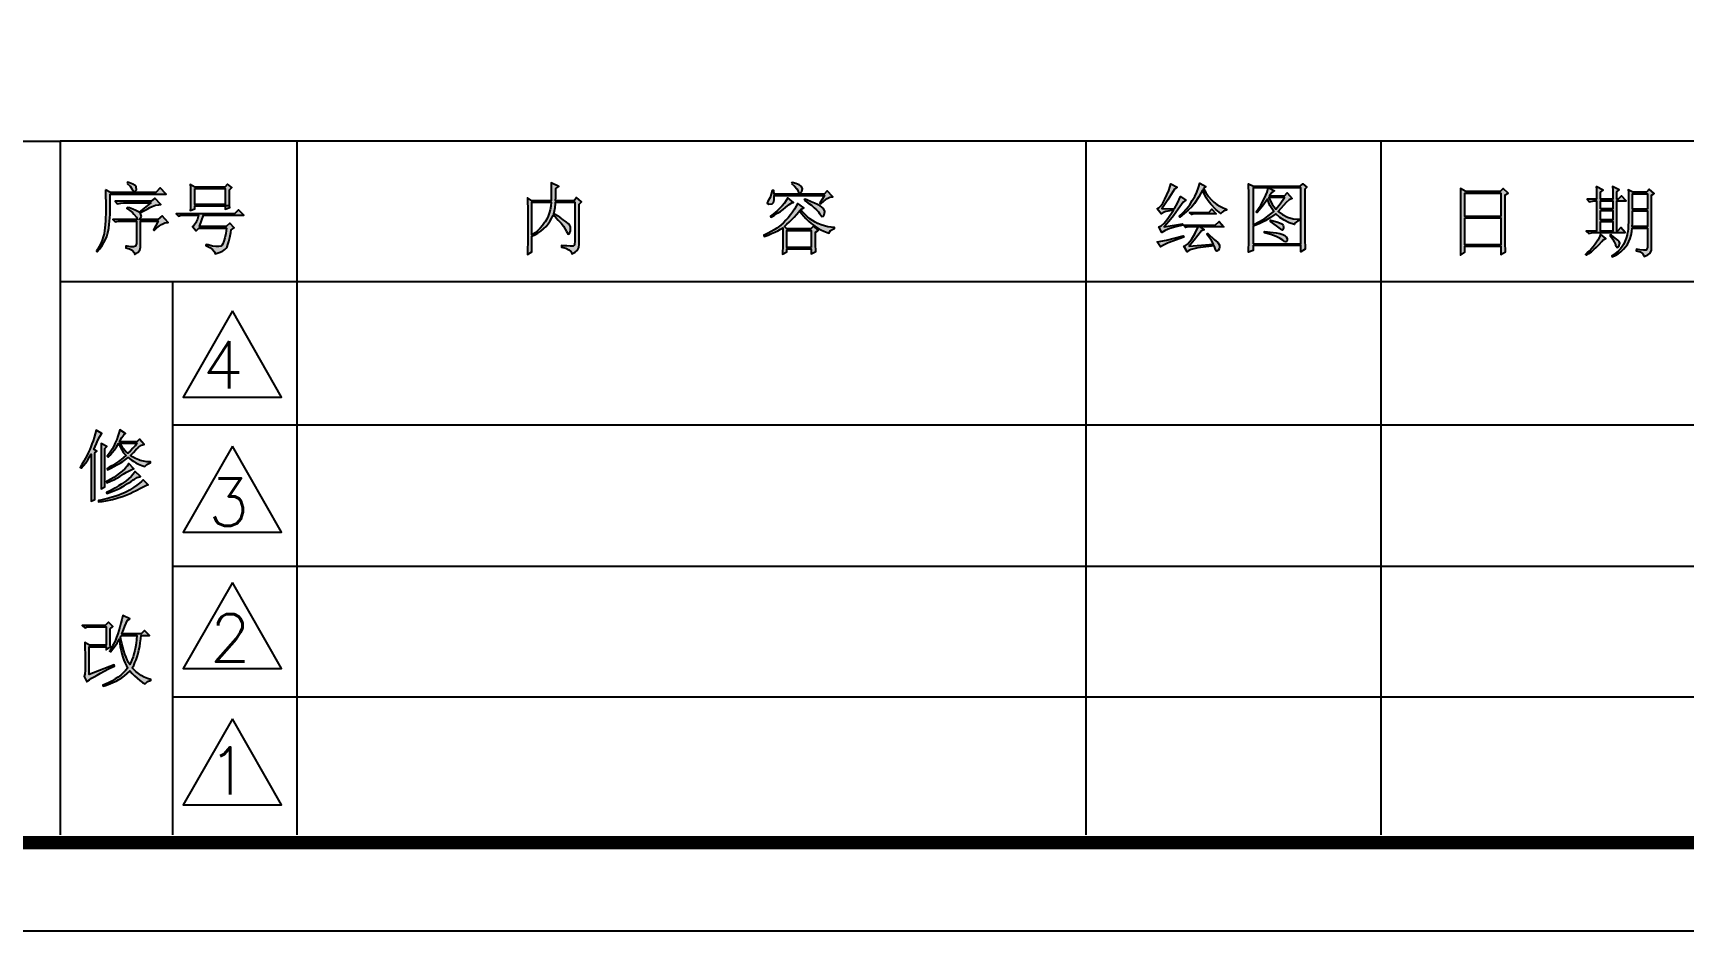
# Model space of a CAD drawing. Header units: inches. Extents: x 782 to 1065, y -130 to 27.
# Drawn here: x 845.77 to 877.93, y -129.82 to -112.33 of the extents above; entities that cross this region are included whole.
import ezdxf

# ---------------------------------------------------------------- set-up
doc = ezdxf.new("R2010")
doc.units = ezdxf.units.IN
doc.header["$LTSCALE"] = 3
doc.header["$MEASUREMENT"] = 0
doc.layers.add('K', color=92, linetype='Continuous')
doc.styles.add('ROMANS', font='romans')

msp = doc.modelspace()

# ---------------------------------------------------------------- hatches: boundary and pattern name
at = {"layer": 'K'}
h = msp.add_hatch(color=256, dxfattribs=at)
h.paths.add_polyline_path([(847.61, -115.261), (847.663, -115.316), (847.698, -115.366), (847.703, -115.379), (847.743, -115.426), (847.751, -115.426), (847.792, -115.385), (847.783, -115.327), (847.763, -115.302), (847.718, -115.274), (847.65, -115.248), (847.615, -115.237)])
h.paths.add_polyline_path([(847.185, -115.385), (847.186, -115.462), (847.188, -115.535), (847.189, -115.605), (847.19, -115.671), (847.19, -115.733), (847.19, -115.791), (847.19, -115.798), (847.19, -115.86), (847.188, -115.925), (847.183, -115.991), (847.178, -116.06), (847.171, -116.131), (847.167, -116.176), (847.156, -116.241), (847.139, -116.304), (847.119, -116.367), (847.092, -116.429), (847.062, -116.489), (847.027, -116.548), (847.008, -116.578), (847.025, -116.595), (847.074, -116.532), (847.117, -116.47), (847.154, -116.41), (847.185, -116.352), (847.21, -116.295), (847.227, -116.241), (847.237, -116.2), (847.248, -116.13), (847.257, -116.061), (847.264, -115.994), (847.269, -115.929), (847.273, -115.864), (847.273, -115.863), (847.275, -115.806), (847.277, -115.745), (847.277, -115.68), (847.278, -115.609), (847.279, -115.535), (847.279, -115.468), (848.364, -115.468), (848.247, -115.349), (848.164, -115.438), (847.285, -115.438)])
h.paths.add_polyline_path([(847.61, -115.727), (847.603, -115.751), (847.66, -115.786), (847.712, -115.829), (847.739, -115.858), (847.787, -115.919), (847.804, -115.964), (847.326, -115.964), (847.373, -116.01), (847.437, -115.996), (847.491, -115.993), (847.792, -115.993), (847.792, -116.43), (847.767, -116.486), (847.733, -116.495), (847.678, -116.493), (847.604, -116.486), (847.58, -116.484), (847.58, -116.513), (847.652, -116.532), (847.706, -116.563), (847.743, -116.607), (847.757, -116.643), (847.815, -116.607), (847.852, -116.559), (847.869, -116.501), (847.869, -116.472), (847.869, -115.993), (848.212, -115.993), (848.117, -116.164), (848.135, -116.176), (848.187, -116.128), (848.238, -116.085), (848.276, -116.058), (848.342, -116.029), (848.403, -116.023), (848.406, -116.023), (848.288, -115.892), (848.206, -115.964), (847.839, -115.964), (847.883, -115.914), (847.887, -115.904), (847.869, -115.848), (847.857, -115.833), (847.93, -115.794), (847.994, -115.761), (848.049, -115.732), (848.093, -115.71), (848.157, -115.687), (848.223, -115.676), (848.264, -115.674), (848.147, -115.55), (848.076, -115.609), (847.373, -115.609), (847.42, -115.656), (847.484, -115.642), (847.538, -115.639), (848.07, -115.639), (847.839, -115.822), (847.779, -115.787), (847.718, -115.759), (847.655, -115.738)])
h = msp.add_hatch(color=256, dxfattribs=at)
h.paths.add_polyline_path([(848.84, -115.349), (848.842, -115.416), (848.843, -115.485), (848.843, -115.532), (848.843, -115.604), (848.841, -115.672), (848.839, -115.738), (848.837, -115.786), (848.925, -115.757), (848.925, -115.698), (849.516, -115.698), (849.602, -115.69), (849.6, -115.638), (849.599, -115.57), (849.598, -115.488), (849.598, -115.392), (849.598, -115.385), (849.645, -115.343), (849.563, -115.273), (849.51, -115.332), (848.925, -115.332), (848.837, -115.284)])
h.paths.add_polyline_path([(848.925, -115.361), (849.516, -115.361), (849.516, -115.668), (848.925, -115.668)], flags=16)
h.paths.add_polyline_path([(849.516, -115.698), (849.516, -115.763), (849.604, -115.727), (849.602, -115.69)], flags=17)
h.paths.add_polyline_path([(848.975, -115.954), (848.954, -116.012), (848.949, -116.023), (848.907, -116.078), (848.878, -116.099), (848.949, -116.182), (849.002, -116.129), (849.545, -116.129), (849.529, -116.234), (849.511, -116.32), (849.492, -116.388), (849.472, -116.439), (849.451, -116.471), (849.433, -116.484), (849.393, -116.491), (849.339, -116.491), (849.27, -116.48), (849.186, -116.46), (849.144, -116.448), (849.138, -116.472), (849.215, -116.509), (849.272, -116.548), (849.307, -116.591), (849.321, -116.631), (849.398, -116.609), (849.451, -116.587), (849.457, -116.584), (849.509, -116.55), (849.539, -116.519), (849.555, -116.493), (849.571, -116.45), (849.588, -116.39), (849.605, -116.313), (849.624, -116.218), (849.634, -116.164), (849.693, -116.123), (849.604, -116.035), (849.539, -116.099), (849.014, -116.099), (849.097, -115.881), (849.881, -115.881), (849.775, -115.774), (849.699, -115.851), (848.559, -115.851), (848.607, -115.899), (848.66, -115.881), (848.996, -115.881)])
h = msp.add_hatch(color=256, dxfattribs=at)
h.paths.add_polyline_path([(855.409, -115.646), (855.41, -115.719), (855.41, -115.806), (855.41, -115.816), (855.41, -116.39), (855.41, -116.447), (855.409, -116.511), (855.407, -116.583), (855.405, -116.643), (855.493, -116.596), (855.493, -116.289), (855.55, -116.262), (855.607, -116.23), (855.663, -116.191), (855.718, -116.146), (855.723, -116.141), (855.768, -116.097), (855.809, -116.047), (855.848, -115.992), (855.882, -115.932), (855.906, -115.882), (855.956, -115.927), (856.004, -115.974), (856.05, -116.024), (856.059, -116.035), (856.104, -116.094), (856.14, -116.151), (856.166, -116.2), (856.199, -116.252), (856.225, -116.236), (856.243, -116.181), (856.243, -116.107), (856.243, -116.106), (856.229, -116.079), (856.202, -116.047), (856.16, -116.01), (856.103, -115.968), (856.033, -115.921), (855.947, -115.869), (855.918, -115.852), (855.931, -115.793), (855.942, -115.727), (855.95, -115.655), (855.953, -115.628), (856.331, -115.628), (856.331, -116.378), (856.324, -116.454), (856.29, -116.484), (856.284, -116.484), (856.238, -116.483), (856.172, -116.479), (856.088, -116.474), (856.066, -116.472), (856.066, -116.501), (856.15, -116.522), (856.212, -116.551), (856.253, -116.585), (856.271, -116.627), (856.272, -116.632), (856.335, -116.6), (856.38, -116.559), (856.406, -116.508), (856.414, -116.446), (856.414, -116.442), (856.414, -115.663), (856.46, -115.616), (856.36, -115.533), (856.313, -115.598), (855.953, -115.598), (855.956, -115.53), (855.958, -115.463), (855.959, -115.395), (855.959, -115.362), (856.018, -115.32), (855.865, -115.249), (855.866, -115.32), (855.868, -115.389), (855.868, -115.456), (855.867, -115.523), (855.865, -115.588), (855.865, -115.598), (855.493, -115.598), (855.405, -115.539), (855.407, -115.586)])
h.paths.add_polyline_path([(855.859, -115.702), (855.847, -115.772), (855.831, -115.838), (855.809, -115.899), (855.783, -115.956), (855.752, -116.008), (855.74, -116.023), (855.696, -116.082), (855.65, -116.134), (855.602, -116.181), (855.553, -116.221), (855.501, -116.255), (855.493, -116.26), (855.493, -115.628), (855.865, -115.628)], flags=16)
h = msp.add_hatch(color=256, dxfattribs=at)
h.paths.add_polyline_path([(860.551, -115.261), (860.607, -115.315), (860.65, -115.366), (860.68, -115.414), (860.68, -115.415), (860.713, -115.455), (860.752, -115.421), (860.766, -115.358), (860.74, -115.315), (860.696, -115.29), (860.633, -115.265), (860.562, -115.243)])
h.paths.add_polyline_path([(860.102, -115.585), (860.096, -115.592), (860.074, -115.645), (860.108, -115.663), (860.172, -115.656), (860.197, -115.633), (860.211, -115.581), (860.209, -115.505), (860.209, -115.497), (861.194, -115.497), (861.1, -115.645), (861.117, -115.657), (861.183, -115.597), (861.242, -115.554), (861.295, -115.529), (861.341, -115.52), (861.354, -115.521), (861.241, -115.403), (861.182, -115.468), (860.209, -115.468), (860.202, -115.397), (860.173, -115.397), (860.155, -115.473), (860.131, -115.535)])
h.paths.add_polyline_path([(860.446, -115.592), (860.409, -115.643), (860.368, -115.694), (860.323, -115.742), (860.274, -115.789), (860.222, -115.835), (860.165, -115.879), (860.138, -115.9), (860.15, -115.917), (860.217, -115.88), (860.278, -115.843), (860.335, -115.805), (860.385, -115.768), (860.43, -115.73), (860.433, -115.728), (860.502, -115.672), (860.556, -115.641), (860.586, -115.633), (860.48, -115.539)])
h.paths.add_polyline_path([(860.793, -115.586), (860.869, -115.638), (860.935, -115.687), (860.991, -115.733), (861.037, -115.775), (861.073, -115.814), (861.097, -115.849), (861.1, -115.852), (861.139, -115.905), (861.172, -115.899), (861.188, -115.87), (861.195, -115.807), (861.172, -115.752), (861.141, -115.722), (861.105, -115.699), (861.058, -115.673), (860.999, -115.645), (860.929, -115.616), (860.848, -115.583), (860.811, -115.569)])
h.paths.add_polyline_path([(860.439, -115.979), (860.392, -116.027), (860.342, -116.072), (860.315, -116.094), (860.266, -116.129), (860.212, -116.164), (860.155, -116.198), (860.092, -116.231), (860.026, -116.263), (860.008, -116.271), (860.019, -116.295), (860.091, -116.267), (860.158, -116.238), (860.221, -116.21), (860.28, -116.181), (860.334, -116.151), (860.379, -116.124), (860.379, -116.222), (860.379, -116.31), (860.379, -116.39), (860.378, -116.46), (860.377, -116.521), (860.376, -116.573), (860.375, -116.616), (860.374, -116.637), (860.456, -116.59), (860.456, -116.537), (860.934, -116.537), (860.934, -116.632), (861.023, -116.584), (861.021, -116.544), (861.019, -116.491), (861.018, -116.427), (861.018, -116.351), (861.017, -116.262), (861.017, -116.212), (861.07, -116.177), (860.976, -116.094), (860.922, -116.147), (860.456, -116.147), (860.409, -116.1), (860.457, -116.057), (860.505, -116.013), (860.552, -115.966), (860.599, -115.917), (860.644, -115.865), (860.69, -115.811), (860.704, -115.793), (860.743, -115.847), (860.786, -115.898), (860.831, -115.947), (860.88, -115.993), (860.932, -116.038), (860.952, -116.052), (861.004, -116.094), (861.06, -116.13), (861.117, -116.163), (861.178, -116.193), (861.241, -116.218), (861.277, -116.23), (861.309, -116.179), (861.365, -116.148), (861.388, -116.141), (861.388, -116.118), (861.324, -116.113), (861.259, -116.103), (861.193, -116.088), (861.129, -116.068), (861.063, -116.043), (861.058, -116.041), (861.007, -116.016), (860.956, -115.985), (860.905, -115.948), (860.853, -115.904), (860.801, -115.855), (860.749, -115.8), (860.722, -115.769), (860.786, -115.734), (860.669, -115.651), (860.642, -115.704), (860.609, -115.759), (860.569, -115.818), (860.527, -115.875), (860.484, -115.929)])
h.paths.add_polyline_path([(860.934, -116.508), (860.456, -116.508), (860.456, -116.177), (860.934, -116.177)], flags=16)
h = msp.add_hatch(color=256, dxfattribs=at)
h.paths.add_polyline_path([(868.3, -115.824), (868.678, -115.824), (868.734, -115.762), (868.821, -115.855), (868.455, -115.855), (868.393, -115.855), (868.344, -115.867)], flags=17)
h.paths.add_polyline_path([(867.675, -116.4), (867.854, -116.363), (868.177, -116.282), (868.189, -116.307), (867.885, -116.419), (867.792, -116.462), (867.737, -116.499)])
h.paths.add_polyline_path([(867.762, -115.756), (868.009, -115.75), (868.065, -115.644), (868.127, -115.514), (868.232, -115.589), (868.177, -115.626), (868.084, -115.762), (867.991, -115.892), (867.898, -116.004), (867.805, -116.103), (868.164, -116.047), (868.17, -116.072), (868.034, -116.109), (867.916, -116.14), (867.83, -116.177), (867.762, -116.214), (867.706, -116.109), (867.749, -116.084), (867.805, -116.035), (867.879, -115.942), (867.991, -115.781), (867.842, -115.805), (867.786, -115.824), (867.749, -115.855), (867.675, -115.756), (867.706, -115.737), (867.743, -115.7), (867.78, -115.644), (867.823, -115.564), (867.898, -115.397), (867.941, -115.267), (868.059, -115.335), (868.009, -115.372), (867.879, -115.582)])
h.paths.add_polyline_path([(868.505, -115.254), (868.623, -115.322), (868.573, -115.359), (868.623, -115.44), (868.672, -115.514), (868.722, -115.576), (868.777, -115.626), (868.833, -115.669), (868.895, -115.706), (868.957, -115.737), (869.025, -115.762), (869.025, -115.781), (868.994, -115.787), (868.963, -115.799), (868.939, -115.818), (868.914, -115.849), (868.815, -115.768), (868.716, -115.663), (868.666, -115.601), (868.629, -115.539), (868.554, -115.39), (868.486, -115.521), (868.4, -115.651), (868.344, -115.719), (868.276, -115.781), (868.201, -115.849), (868.115, -115.917), (868.102, -115.898), (868.177, -115.83), (868.245, -115.756), (868.307, -115.675), (868.356, -115.595), (868.406, -115.514), (868.443, -115.428), (868.474, -115.341)])
h.paths.add_polyline_path([(868.189, -116.072), (868.802, -116.072), (868.877, -116.004), (868.97, -116.103), (868.505, -116.103), (868.585, -116.165), (868.536, -116.183), (868.393, -116.369), (868.294, -116.481), (868.771, -116.444), (868.728, -116.375), (868.641, -116.252), (868.66, -116.239), (868.784, -116.351), (868.852, -116.413), (868.883, -116.462), (868.889, -116.506), (868.877, -116.536), (868.858, -116.567), (868.833, -116.58), (868.821, -116.574), (868.815, -116.561), (868.784, -116.475), (868.462, -116.518), (868.331, -116.549), (868.288, -116.567), (868.257, -116.592), (868.189, -116.481), (868.226, -116.468), (868.263, -116.444), (868.3, -116.4), (868.338, -116.351), (868.412, -116.227), (868.468, -116.103), (868.331, -116.103), (868.282, -116.109), (868.226, -116.121)])
h = msp.add_hatch(color=256, dxfattribs=at)
h.paths.add_polyline_path([(869.764, -116.196), (869.987, -116.221), (870.061, -116.239), (870.117, -116.258), (870.16, -116.276), (870.185, -116.301), (870.204, -116.332), (870.204, -116.363), (870.198, -116.394), (870.179, -116.4), (870.154, -116.394), (870.117, -116.369), (870.067, -116.332), (869.993, -116.295), (869.888, -116.258), (869.764, -116.221)], flags=0)
h.paths.add_polyline_path([(869.882, -115.979), (870.005, -116.01), (870.086, -116.041), (870.111, -116.053), (870.129, -116.078), (870.136, -116.103), (870.136, -116.134), (870.123, -116.159), (870.111, -116.171), (870.098, -116.165), (870.074, -116.146), (869.999, -116.084), (869.882, -116.004)], flags=0)
h.paths.add_polyline_path([(869.844, -115.533), (869.913, -115.669), (869.95, -115.719), (869.981, -115.762), (870.067, -115.657), (870.154, -115.533)], flags=16)
h.paths.add_polyline_path([(869.541, -116.437), (870.47, -116.437), (870.47, -115.347), (869.844, -115.347), (869.956, -115.403), (869.931, -115.415), (869.906, -115.44), (869.863, -115.502), (870.154, -115.502), (870.204, -115.446), (870.303, -115.552), (870.241, -115.582), (870.185, -115.632), (870.03, -115.805), (870.111, -115.867), (870.21, -115.917), (870.321, -115.948), (870.445, -115.96), (870.445, -115.985), (870.408, -115.998), (870.377, -116.016), (870.352, -116.035), (870.346, -116.059), (870.241, -116.029), (870.148, -115.979), (870.061, -115.923), (869.981, -115.855), (869.882, -115.923), (869.776, -115.991), (869.659, -116.047), (869.541, -116.09)], flags=16)
h.paths.add_polyline_path([(869.541, -115.347), (869.541, -116.066), (869.665, -116.004), (869.77, -115.942), (869.863, -115.874), (869.944, -115.805), (869.869, -115.688), (869.82, -115.57), (869.727, -115.706), (869.621, -115.824), (869.603, -115.812), (869.69, -115.682), (869.764, -115.545), (869.813, -115.428), (869.832, -115.347)], flags=16)
h.paths.add_polyline_path([(870.551, -115.372), (870.551, -116.332), (870.557, -116.543), (870.47, -116.592), (870.47, -116.468), (869.541, -116.468), (869.541, -116.567), (869.454, -116.598), (869.46, -116.363), (869.46, -115.483), (869.454, -115.267), (869.547, -115.316), (870.458, -115.316), (870.507, -115.267), (870.588, -115.335)])
h = msp.add_hatch(color=256, dxfattribs=at)
h.paths.add_polyline_path([(873.583, -115.717), (873.584, -115.784), (873.584, -115.849), (873.584, -115.912), (873.584, -115.974), (873.584, -116.011), (873.584, -116.074), (873.584, -116.137), (873.584, -116.201), (873.584, -116.267), (873.583, -116.335), (873.582, -116.403), (873.582, -116.473), (873.581, -116.544), (873.579, -116.616), (873.579, -116.661), (873.667, -116.602), (873.667, -116.484), (874.369, -116.484), (874.369, -116.643), (874.458, -116.596), (874.456, -116.533), (874.454, -116.468), (874.453, -116.4), (874.452, -116.329), (874.452, -116.283), (874.452, -115.486), (874.512, -115.451), (874.411, -115.362), (874.352, -115.421), (873.685, -115.421), (873.579, -115.362), (873.58, -115.436), (873.581, -115.509), (873.582, -115.58), (873.582, -115.649)])
h.paths.add_polyline_path([(874.369, -115.905), (873.667, -115.905), (873.667, -115.451), (874.369, -115.451)], flags=16)
h.paths.add_polyline_path([(873.667, -115.934), (874.369, -115.934), (874.369, -116.454), (873.667, -116.454)], flags=16)
h = msp.add_hatch(color=256, dxfattribs=at)
h.paths.add_polyline_path([(876.225, -115.32), (876.228, -115.379), (876.229, -115.444), (876.231, -115.516), (876.231, -115.569), (876.048, -115.569), (876.095, -115.616), (876.178, -115.598), (876.231, -115.598), (876.231, -116.188), (876.03, -116.188), (876.078, -116.236), (876.16, -116.218), (876.791, -116.218), (876.703, -116.118), (876.638, -116.188), (876.626, -116.188), (876.626, -115.598), (876.809, -115.598), (876.715, -115.503), (876.65, -115.569), (876.626, -115.569), (876.626, -115.427), (876.673, -115.385), (876.544, -115.32), (876.547, -115.395), (876.548, -115.464), (876.549, -115.528), (876.549, -115.569), (876.308, -115.569), (876.308, -115.433), (876.361, -115.391)])
h.paths.add_polyline_path([(876.855, -115.55), (876.855, -115.619), (876.856, -115.695), (876.856, -115.777), (876.856, -115.834), (876.855, -115.925), (876.853, -116.007), (876.85, -116.08), (876.845, -116.144), (876.838, -116.2), (876.83, -116.246), (876.827, -116.26), (876.808, -116.327), (876.785, -116.39), (876.757, -116.45), (876.732, -116.49), (876.695, -116.537), (876.649, -116.583), (876.596, -116.626), (876.535, -116.667), (876.526, -116.673), (876.538, -116.691), (876.596, -116.664), (876.652, -116.63), (876.705, -116.59), (876.754, -116.543), (876.797, -116.496), (876.831, -116.449), (876.86, -116.395), (876.884, -116.336), (876.903, -116.271), (876.918, -116.2), (876.927, -116.129), (877.223, -116.129), (877.223, -116.508), (877.197, -116.559), (877.187, -116.561), (877.145, -116.561), (877.073, -116.553), (877.01, -116.543), (877.004, -116.573), (877.079, -116.593), (877.129, -116.627), (877.155, -116.672), (877.157, -116.685), (877.23, -116.654), (877.275, -116.621), (877.275, -116.62), (877.299, -116.558), (877.299, -116.555), (877.299, -115.492), (877.352, -115.456), (877.257, -115.374), (877.205, -115.433), (876.939, -115.433), (876.85, -115.385), (876.852, -115.433), (876.853, -115.488)])
h.paths.add_polyline_path([(877.223, -115.764), (876.933, -115.764), (876.933, -115.462), (877.223, -115.462)], flags=16)
h.paths.add_polyline_path([(876.929, -116.038), (876.932, -115.973), (876.932, -115.905), (876.933, -115.833), (876.933, -115.793), (877.223, -115.793), (877.223, -116.1), (876.927, -116.1)], flags=16)
h.paths.add_polyline_path([(876.308, -115.757), (876.308, -115.598), (876.549, -115.598), (876.549, -115.757)], flags=16)
h.paths.add_polyline_path([(876.308, -116), (876.549, -116), (876.549, -116.188), (876.308, -116.188)], flags=16)
h.paths.add_polyline_path([(876.308, -115.787), (876.549, -115.787), (876.549, -115.97), (876.308, -115.97)], flags=16)
h.paths.add_polyline_path([(876.286, -116.305), (876.255, -116.363), (876.216, -116.423), (876.202, -116.442), (876.162, -116.494), (876.118, -116.545), (876.071, -116.594), (876.02, -116.642), (876.019, -116.643), (876.036, -116.655), (876.083, -116.625), (876.131, -116.59), (876.18, -116.549), (876.23, -116.503), (876.281, -116.452), (876.332, -116.394), (876.361, -116.36), (876.414, -116.336), (876.308, -116.247)])
h.paths.add_polyline_path([(876.49, -116.271), (876.54, -116.34), (876.576, -116.4), (876.598, -116.45), (876.603, -116.466), (876.631, -116.511), (876.662, -116.49), (876.683, -116.427), (876.673, -116.395), (876.647, -116.367), (876.597, -116.325), (876.525, -116.271), (876.508, -116.26)])
h = msp.add_hatch(color=256, dxfattribs=at)
h.paths.add_polyline_path([(847.345, -120.379), (847.312, -120.438), (847.276, -120.494), (847.238, -120.549), (847.216, -120.577), (847.234, -120.595), (847.276, -120.552), (847.318, -120.504), (847.359, -120.452), (847.399, -120.393), (847.44, -120.33), (847.44, -120.329), (847.468, -120.394), (847.501, -120.453), (847.538, -120.508), (847.579, -120.557), (847.582, -120.56), (847.538, -120.599), (847.489, -120.637), (847.436, -120.676), (847.381, -120.714), (847.321, -120.753), (847.257, -120.79), (847.216, -120.814), (847.222, -120.837), (847.286, -120.807), (847.349, -120.777), (847.409, -120.745), (847.468, -120.711), (847.523, -120.676), (847.577, -120.639), (847.629, -120.601), (847.629, -120.601), (847.683, -120.643), (847.74, -120.68), (847.777, -120.701), (847.831, -120.729), (847.893, -120.756), (847.954, -120.778), (847.991, -120.737), (848.056, -120.704), (848.065, -120.701), (848.065, -120.683), (847.991, -120.681), (847.924, -120.672), (847.863, -120.657), (847.836, -120.648), (847.771, -120.62), (847.713, -120.588), (847.671, -120.56), (847.73, -120.501), (847.779, -120.451), (847.819, -120.411), (847.83, -120.4), (847.888, -120.36), (847.936, -120.347), (847.848, -120.24), (847.794, -120.294), (847.458, -120.294), (847.505, -120.213), (847.544, -120.16), (847.576, -120.134), (847.464, -120.063), (847.447, -120.124), (847.427, -120.186), (847.403, -120.251), (847.375, -120.317)])
h.paths.add_polyline_path([(846.965, -120.209), (846.944, -120.274), (846.922, -120.336), (846.899, -120.395), (846.879, -120.442), (846.854, -120.498), (846.827, -120.555), (846.796, -120.614), (846.763, -120.674), (846.727, -120.735), (846.691, -120.796), (846.714, -120.807), (846.758, -120.755), (846.8, -120.701), (846.839, -120.646), (846.876, -120.59), (846.909, -120.535), (846.909, -121.28), (846.908, -121.326), (846.906, -121.4), (846.903, -121.451), (846.98, -121.416), (846.98, -120.512), (847.015, -120.476), (846.956, -120.442), (846.982, -120.385), (847.011, -120.324), (847.039, -120.264), (847.074, -120.19), (847.107, -120.142), (847.116, -120.134), (847.003, -120.069), (846.985, -120.141)])
h.paths.add_polyline_path([(847.575, -120.474), (847.532, -120.424), (847.494, -120.368), (847.47, -120.323), (847.794, -120.323), (847.76, -120.37), (847.719, -120.42), (847.671, -120.472), (847.623, -120.518)], flags=16)
h.paths.add_polyline_path([(847.101, -120.418), (847.103, -120.484), (847.103, -120.518), (847.103, -121.032), (847.103, -121.088), (847.101, -121.159), (847.098, -121.209), (847.175, -121.174), (847.175, -120.424), (847.21, -120.388), (847.098, -120.329)])
h.paths.add_polyline_path([(847.604, -120.769), (847.561, -120.818), (847.511, -120.865), (847.458, -120.908), (847.402, -120.949), (847.345, -120.987), (847.288, -121.022), (847.23, -121.054), (847.204, -121.067), (847.21, -121.091), (847.281, -121.062), (847.346, -121.032), (847.407, -121.001), (847.462, -120.97), (847.513, -120.937), (847.529, -120.925), (847.597, -120.883), (847.658, -120.85), (847.713, -120.827), (847.735, -120.819), (847.641, -120.719)])
h.paths.add_polyline_path([(847.727, -120.923), (847.684, -120.97), (847.636, -121.016), (847.583, -121.06), (847.525, -121.102), (847.505, -121.115), (847.441, -121.155), (847.38, -121.191), (847.32, -121.224), (847.264, -121.253), (847.21, -121.278), (847.204, -121.28), (847.21, -121.304), (847.283, -121.278), (847.35, -121.251), (847.412, -121.223), (847.47, -121.194), (847.523, -121.165), (847.547, -121.15), (847.616, -121.108), (847.676, -121.071), (847.724, -121.038), (847.741, -121.026), (847.804, -120.992), (847.864, -120.973), (847.865, -120.973), (847.764, -120.873)])
h.paths.add_polyline_path([(847.888, -121.065), (847.847, -121.101), (847.794, -121.142), (847.728, -121.186), (847.653, -121.233), (847.607, -121.259), (847.557, -121.285), (847.504, -121.31), (847.446, -121.332), (847.384, -121.354), (847.318, -121.375), (847.247, -121.395), (847.173, -121.414), (847.094, -121.431), (847.051, -121.439), (847.051, -121.463), (847.122, -121.455), (847.191, -121.444), (847.259, -121.431), (847.323, -121.417), (847.387, -121.401), (847.448, -121.382), (847.47, -121.374), (847.538, -121.351), (847.603, -121.326), (847.665, -121.3), (847.724, -121.271), (847.78, -121.241), (847.794, -121.233), (847.865, -121.194), (847.929, -121.164), (847.985, -121.142), (848.019, -121.132), (847.918, -121.032)])
h = msp.add_hatch(color=256, dxfattribs=at)
h.paths.add_polyline_path([(847.377, -124.159), (847.351, -124.216), (847.324, -124.27), (847.296, -124.32), (847.267, -124.368), (847.264, -124.374), (847.281, -124.386), (847.331, -124.326), (847.374, -124.269), (847.41, -124.214), (847.44, -124.162), (847.453, -124.137), (847.462, -124.215), (847.474, -124.289), (847.488, -124.359), (847.504, -124.426), (847.523, -124.489), (847.545, -124.549), (847.569, -124.606), (847.595, -124.659), (847.618, -124.699), (847.575, -124.747), (847.53, -124.793), (847.481, -124.837), (847.43, -124.877), (847.376, -124.914), (847.319, -124.949), (847.259, -124.981), (847.195, -125.01), (847.134, -125.035), (847.14, -125.053), (847.205, -125.034), (847.269, -125.012), (847.33, -124.986), (847.39, -124.958), (847.447, -124.925), (847.502, -124.889), (847.555, -124.85), (847.607, -124.807), (847.656, -124.761), (847.659, -124.758), (847.703, -124.807), (847.75, -124.855), (847.799, -124.899), (847.852, -124.941), (847.908, -124.981), (847.955, -125.012), (848.003, -124.962), (848.059, -124.946), (848.066, -124.946), (848.066, -124.923), (848.002, -124.902), (847.941, -124.876), (847.883, -124.845), (847.828, -124.809), (847.776, -124.768), (847.728, -124.721), (847.706, -124.699), (847.734, -124.649), (847.759, -124.596), (847.782, -124.54), (847.803, -124.48), (847.821, -124.418), (847.837, -124.351), (847.851, -124.282), (847.862, -124.21), (847.871, -124.134), (847.878, -124.066), (848.043, -124.066), (847.948, -123.972), (847.883, -124.037), (847.506, -124.037), (847.538, -123.954), (847.565, -123.884), (847.587, -123.826), (847.604, -123.782), (847.606, -123.777), (847.659, -123.742), (847.523, -123.677), (847.506, -123.754), (847.487, -123.83), (847.467, -123.902), (847.447, -123.971), (847.424, -124.037), (847.401, -124.1)])
h.paths.add_polyline_path([(847.788, -124.146), (847.78, -124.221), (847.768, -124.293), (847.755, -124.361), (847.739, -124.425), (847.721, -124.486), (847.701, -124.543), (847.678, -124.596), (847.659, -124.633), (847.634, -124.592), (847.609, -124.544), (847.585, -124.491), (847.563, -124.432), (847.542, -124.368), (847.521, -124.297), (847.503, -124.221), (847.485, -124.139), (847.476, -124.096), (847.494, -124.066), (847.795, -124.066)], flags=16)
h.paths.add_polyline_path([(846.874, -124.255), (846.78, -124.202), (846.783, -124.271), (846.784, -124.339), (846.786, -124.406), (846.786, -124.468), (846.786, -124.746), (846.781, -124.819), (846.768, -124.869), (846.821, -124.97), (846.843, -124.951), (846.874, -124.928), (846.914, -124.901), (846.963, -124.872), (847.02, -124.838), (847.086, -124.802), (847.162, -124.763), (847.245, -124.719), (847.338, -124.673), (847.358, -124.663), (847.353, -124.64), (846.868, -124.828), (846.868, -124.285), (847.199, -124.285), (847.199, -124.344), (847.281, -124.291), (847.279, -124.247), (847.278, -124.192), (847.276, -124.126), (847.276, -124.048), (847.276, -123.96), (847.276, -123.937), (847.328, -123.889), (847.246, -123.806), (847.181, -123.872), (846.733, -123.872), (846.78, -123.919), (846.833, -123.901), (847.199, -123.901), (847.199, -124.255)])

# ---------------------------------------------------------------- linework, layer by layer
msp.add_lwpolyline([(782.256, -129.824), (920.257, -129.824), (920.257, -32.181), (782.256, -32.181)], close=True, dxfattribs=at)
msp.add_lwpolyline([(782.256, -129.824), (920.257, -129.824), (920.257, -32.181), (782.256, -32.181)], close=True, dxfattribs=at)
at = {"layer": 'K', "const_width": 0.258}
msp.add_lwpolyline([(918.537, -128.104), (918.537, -33.901), (783.975, -33.901), (783.975, -128.104)], close=True, dxfattribs=at)
at = {"layer": 'K', "linetype": 'ByBlock'}
for points in [[(831.9, -127.953), (831.9, -114.438), (846.3, -114.438)], [(878.591, -114.438), (846.3, -114.438), (846.3, -127.953)], [(850.918, -127.953), (850.918, -114.438)], [(866.289, -127.953), (866.289, -114.438)], [(872.033, -127.953), (872.033, -114.438)], [(878.591, -117.178), (846.3, -117.178)], [(848.496, -127.953), (848.496, -117.178)], [(849.656, -117.744), (848.698, -119.424), (850.614, -119.424), (849.656, -117.744)], [(878.545, -119.972), (848.496, -119.972)], [(849.656, -120.376), (848.698, -122.056), (850.614, -122.056), (849.656, -120.376)], [(878.545, -122.722), (848.496, -122.722)], [(849.656, -123.032), (848.698, -124.712), (850.614, -124.712), (849.656, -123.032)], [(878.591, -125.268), (848.496, -125.268)], [(849.656, -125.688), (848.698, -127.368), (850.614, -127.368), (849.656, -125.688)]]:
    msp.add_lwpolyline(points, dxfattribs=at)
for points in [[(847.185, -115.385), (847.186, -115.462), (847.188, -115.535), (847.189, -115.605), (847.19, -115.671), (847.19, -115.733), (847.19, -115.791), (847.19, -115.798), (847.19, -115.86), (847.188, -115.925), (847.183, -115.991), (847.178, -116.06), (847.171, -116.131), (847.167, -116.176), (847.156, -116.241), (847.139, -116.304), (847.119, -116.367), (847.092, -116.429), (847.062, -116.489), (847.027, -116.548), (847.008, -116.578), (847.025, -116.595), (847.074, -116.532), (847.117, -116.47), (847.154, -116.41), (847.185, -116.352), (847.21, -116.295), (847.227, -116.241), (847.237, -116.2), (847.248, -116.13), (847.257, -116.061), (847.264, -115.994), (847.269, -115.929), (847.273, -115.864), (847.273, -115.863), (847.275, -115.806), (847.277, -115.745), (847.277, -115.68), (847.278, -115.609), (847.279, -115.535), (847.279, -115.468), (848.364, -115.468), (848.247, -115.349), (848.164, -115.438), (847.285, -115.438)], [(847.61, -115.261), (847.663, -115.316), (847.698, -115.366), (847.703, -115.379), (847.743, -115.426), (847.751, -115.426), (847.792, -115.385), (847.792, -115.385), (847.783, -115.327), (847.763, -115.302), (847.718, -115.274), (847.65, -115.248), (847.615, -115.237)], [(848.84, -115.349), (848.842, -115.416), (848.843, -115.485), (848.843, -115.532), (848.843, -115.604), (848.841, -115.672), (848.839, -115.738), (848.837, -115.786), (848.925, -115.757), (848.925, -115.698), (849.516, -115.698), (849.602, -115.69), (849.6, -115.638), (849.599, -115.57), (849.598, -115.488), (849.598, -115.392), (849.598, -115.385), (849.645, -115.343), (849.563, -115.273), (849.51, -115.332), (848.925, -115.332), (848.837, -115.284)], [(848.925, -115.361), (849.516, -115.361), (849.516, -115.668), (848.925, -115.668)], [(855.409, -115.646), (855.41, -115.719), (855.41, -115.806), (855.41, -115.816), (855.41, -116.39), (855.41, -116.447), (855.409, -116.511), (855.407, -116.583), (855.405, -116.643), (855.493, -116.596), (855.493, -116.289), (855.55, -116.262), (855.607, -116.23), (855.663, -116.191), (855.718, -116.146), (855.723, -116.141), (855.768, -116.097), (855.809, -116.047), (855.848, -115.992), (855.882, -115.932), (855.906, -115.882), (855.956, -115.927), (856.004, -115.974), (856.05, -116.024), (856.059, -116.035), (856.104, -116.094), (856.14, -116.151), (856.166, -116.2), (856.199, -116.252), (856.225, -116.236), (856.243, -116.181), (856.243, -116.107), (856.243, -116.106), (856.229, -116.079), (856.202, -116.047), (856.16, -116.01), (856.103, -115.968), (856.033, -115.921), (855.947, -115.869), (855.918, -115.852), (855.931, -115.793), (855.942, -115.727), (855.95, -115.655), (855.953, -115.628), (856.331, -115.628), (856.331, -116.378), (856.324, -116.454), (856.29, -116.484), (856.284, -116.484), (856.238, -116.483), (856.172, -116.479), (856.088, -116.474), (856.066, -116.472), (856.066, -116.501), (856.15, -116.522), (856.212, -116.551), (856.253, -116.585), (856.271, -116.627), (856.272, -116.632), (856.335, -116.6), (856.38, -116.559), (856.406, -116.508), (856.414, -116.446), (856.414, -116.442), (856.414, -115.663), (856.46, -115.616), (856.36, -115.533), (856.313, -115.598), (855.953, -115.598), (855.956, -115.53), (855.958, -115.463), (855.959, -115.395), (855.959, -115.362), (856.018, -115.32), (855.865, -115.249), (855.866, -115.32), (855.868, -115.389), (855.868, -115.456), (855.867, -115.523), (855.865, -115.588), (855.865, -115.598), (855.493, -115.598), (855.405, -115.539), (855.407, -115.586)], [(860.102, -115.585), (860.096, -115.592), (860.074, -115.645), (860.108, -115.663), (860.172, -115.656), (860.197, -115.633), (860.211, -115.581), (860.209, -115.505), (860.209, -115.497), (861.194, -115.497), (861.1, -115.645), (861.117, -115.657), (861.183, -115.597), (861.242, -115.554), (861.295, -115.529), (861.341, -115.52), (861.354, -115.521), (861.241, -115.403), (861.182, -115.468), (860.209, -115.468), (860.202, -115.397), (860.173, -115.397), (860.155, -115.473), (860.131, -115.535)], [(860.551, -115.261), (860.607, -115.315), (860.65, -115.366), (860.68, -115.414), (860.68, -115.415), (860.713, -115.455), (860.752, -115.421), (860.766, -115.358), (860.74, -115.315), (860.696, -115.29), (860.633, -115.265), (860.562, -115.243)], [(867.762, -115.756), (867.762, -115.756), (868.009, -115.75), (868.065, -115.644), (868.127, -115.514), (868.232, -115.589), (868.177, -115.626), (868.084, -115.762), (867.991, -115.892), (867.898, -116.004), (867.805, -116.103), (868.164, -116.047), (868.17, -116.072), (868.034, -116.109), (867.916, -116.14), (867.83, -116.177), (867.762, -116.214), (867.706, -116.109), (867.749, -116.084), (867.805, -116.035), (867.879, -115.942), (867.991, -115.781), (867.842, -115.805), (867.786, -115.824), (867.749, -115.855), (867.675, -115.756), (867.706, -115.737), (867.743, -115.7), (867.78, -115.644), (867.823, -115.564), (867.898, -115.397), (867.941, -115.267), (868.059, -115.335), (868.009, -115.372), (867.879, -115.582)], [(868.505, -115.254), (868.505, -115.254), (868.623, -115.322), (868.573, -115.359), (868.623, -115.44), (868.672, -115.514), (868.722, -115.576), (868.777, -115.626), (868.833, -115.669), (868.895, -115.706), (868.957, -115.737), (869.025, -115.762), (869.025, -115.781), (868.994, -115.787), (868.963, -115.799), (868.939, -115.818), (868.914, -115.849), (868.815, -115.768), (868.716, -115.663), (868.666, -115.601), (868.629, -115.539), (868.554, -115.39), (868.486, -115.521), (868.4, -115.651), (868.344, -115.719), (868.276, -115.781), (868.201, -115.849), (868.115, -115.917), (868.102, -115.898), (868.177, -115.83), (868.245, -115.756), (868.307, -115.675), (868.356, -115.595), (868.406, -115.514), (868.443, -115.428), (868.474, -115.341)], [(870.551, -115.372), (870.551, -115.372), (870.551, -116.332), (870.557, -116.543), (870.47, -116.592), (870.47, -116.468), (869.541, -116.468), (869.541, -116.567), (869.454, -116.598), (869.46, -116.363), (869.46, -115.483), (869.454, -115.267), (869.547, -115.316), (870.458, -115.316), (870.507, -115.267), (870.588, -115.335)], [(869.541, -116.437), (869.541, -116.437), (870.47, -116.437), (870.47, -115.347), (869.844, -115.347), (869.956, -115.403), (869.931, -115.415), (869.906, -115.44), (869.863, -115.502), (870.154, -115.502), (870.204, -115.446), (870.303, -115.552), (870.241, -115.582), (870.185, -115.632), (870.03, -115.805), (870.111, -115.867), (870.21, -115.917), (870.321, -115.948), (870.445, -115.96), (870.445, -115.985), (870.408, -115.998), (870.377, -116.016), (870.352, -116.035), (870.346, -116.059), (870.241, -116.029), (870.148, -115.979), (870.061, -115.923), (869.981, -115.855), (869.882, -115.923), (869.776, -115.991), (869.659, -116.047), (869.541, -116.09)], [(869.541, -115.347), (869.541, -115.347), (869.541, -116.066), (869.665, -116.004), (869.77, -115.942), (869.863, -115.874), (869.944, -115.805), (869.869, -115.688), (869.82, -115.57), (869.727, -115.706), (869.621, -115.824), (869.603, -115.812), (869.69, -115.682), (869.764, -115.545), (869.813, -115.428), (869.832, -115.347)], [(873.583, -115.717), (873.584, -115.784), (873.584, -115.849), (873.584, -115.912), (873.584, -115.974), (873.584, -116.011), (873.584, -116.074), (873.584, -116.137), (873.584, -116.201), (873.584, -116.267), (873.583, -116.335), (873.582, -116.403), (873.582, -116.473), (873.581, -116.544), (873.579, -116.616), (873.579, -116.661), (873.667, -116.602), (873.667, -116.484), (874.369, -116.484), (874.369, -116.643), (874.458, -116.596), (874.456, -116.533), (874.454, -116.468), (874.453, -116.4), (874.452, -116.329), (874.452, -116.283), (874.452, -115.486), (874.512, -115.451), (874.411, -115.362), (874.352, -115.421), (873.685, -115.421), (873.579, -115.362), (873.58, -115.436), (873.581, -115.509), (873.582, -115.58), (873.582, -115.649)], [(874.369, -115.905), (873.667, -115.905), (873.667, -115.451), (874.369, -115.451)], [(876.225, -115.32), (876.228, -115.379), (876.229, -115.444), (876.231, -115.516), (876.231, -115.569), (876.048, -115.569), (876.095, -115.616), (876.178, -115.598), (876.231, -115.598), (876.231, -116.188), (876.03, -116.188), (876.078, -116.236), (876.16, -116.218), (876.791, -116.218), (876.703, -116.118), (876.638, -116.188), (876.626, -116.188), (876.626, -115.598), (876.809, -115.598), (876.715, -115.503), (876.65, -115.569), (876.626, -115.569), (876.626, -115.427), (876.673, -115.385), (876.544, -115.32), (876.547, -115.395), (876.548, -115.464), (876.549, -115.528), (876.549, -115.569), (876.308, -115.569), (876.308, -115.433), (876.361, -115.391)], [(876.855, -115.55), (876.855, -115.619), (876.856, -115.695), (876.856, -115.777), (876.856, -115.834), (876.855, -115.925), (876.853, -116.007), (876.85, -116.08), (876.845, -116.144), (876.838, -116.2), (876.83, -116.246), (876.827, -116.26), (876.808, -116.327), (876.785, -116.39), (876.757, -116.45), (876.732, -116.49), (876.695, -116.537), (876.649, -116.583), (876.596, -116.626), (876.535, -116.667), (876.526, -116.673), (876.538, -116.691), (876.596, -116.664), (876.652, -116.63), (876.705, -116.59), (876.754, -116.543), (876.797, -116.496), (876.831, -116.449), (876.86, -116.395), (876.884, -116.336), (876.903, -116.271), (876.918, -116.2), (876.927, -116.129), (877.223, -116.129), (877.223, -116.508), (877.197, -116.559), (877.187, -116.561), (877.145, -116.561), (877.073, -116.553), (877.01, -116.543), (877.004, -116.573), (877.079, -116.593), (877.129, -116.627), (877.155, -116.672), (877.157, -116.685), (877.23, -116.654), (877.275, -116.621), (877.275, -116.62), (877.299, -116.558), (877.299, -116.555), (877.299, -115.492), (877.352, -115.456), (877.257, -115.374), (877.205, -115.433), (876.939, -115.433), (876.85, -115.385), (876.852, -115.433), (876.853, -115.488)], [(847.61, -115.727), (847.603, -115.751), (847.66, -115.786), (847.712, -115.829), (847.739, -115.858), (847.787, -115.919), (847.804, -115.964), (847.326, -115.964), (847.373, -116.01), (847.437, -115.996), (847.491, -115.993), (847.792, -115.993), (847.792, -116.43), (847.767, -116.486), (847.733, -116.495), (847.678, -116.493), (847.604, -116.486), (847.58, -116.484), (847.58, -116.513), (847.652, -116.532), (847.706, -116.563), (847.743, -116.607), (847.757, -116.643), (847.815, -116.607), (847.852, -116.559), (847.869, -116.501), (847.869, -116.472), (847.869, -115.993), (848.212, -115.993), (848.117, -116.164), (848.135, -116.176), (848.187, -116.128), (848.238, -116.085), (848.276, -116.058), (848.342, -116.029), (848.403, -116.023), (848.406, -116.023), (848.288, -115.892), (848.206, -115.964), (847.839, -115.964), (847.883, -115.914), (847.887, -115.904), (847.869, -115.848), (847.857, -115.833), (847.93, -115.794), (847.994, -115.761), (848.049, -115.732), (848.093, -115.71), (848.157, -115.687), (848.223, -115.676), (848.264, -115.674), (848.147, -115.55), (848.076, -115.609), (847.373, -115.609), (847.42, -115.656), (847.484, -115.642), (847.538, -115.639), (848.07, -115.639), (847.839, -115.822), (847.779, -115.787), (847.718, -115.759), (847.655, -115.738)], [(848.975, -115.954), (848.954, -116.012), (848.949, -116.023), (848.907, -116.078), (848.878, -116.099), (848.949, -116.182), (849.002, -116.129), (849.545, -116.129), (849.529, -116.234), (849.511, -116.32), (849.492, -116.388), (849.472, -116.439), (849.451, -116.471), (849.433, -116.484), (849.393, -116.491), (849.339, -116.491), (849.27, -116.48), (849.186, -116.46), (849.144, -116.448), (849.138, -116.472), (849.215, -116.509), (849.272, -116.548), (849.307, -116.591), (849.321, -116.631), (849.398, -116.609), (849.451, -116.587), (849.457, -116.584), (849.509, -116.55), (849.539, -116.519), (849.555, -116.493), (849.571, -116.45), (849.588, -116.39), (849.605, -116.313), (849.624, -116.218), (849.634, -116.164), (849.693, -116.123), (849.604, -116.035), (849.539, -116.099), (849.014, -116.099), (849.097, -115.881), (849.881, -115.881), (849.775, -115.774), (849.699, -115.851), (848.559, -115.851), (848.607, -115.899), (848.66, -115.881), (848.996, -115.881)], [(849.516, -115.698), (849.516, -115.763), (849.604, -115.727), (849.602, -115.69)], [(855.859, -115.702), (855.847, -115.772), (855.831, -115.838), (855.809, -115.899), (855.783, -115.956), (855.752, -116.008), (855.74, -116.023), (855.696, -116.082), (855.65, -116.134), (855.602, -116.181), (855.553, -116.221), (855.501, -116.255), (855.493, -116.26), (855.493, -115.628), (855.865, -115.628)], [(860.439, -115.979), (860.392, -116.027), (860.342, -116.072), (860.315, -116.094), (860.266, -116.129), (860.212, -116.164), (860.155, -116.198), (860.092, -116.231), (860.026, -116.263), (860.008, -116.271), (860.019, -116.295), (860.091, -116.267), (860.158, -116.238), (860.221, -116.21), (860.28, -116.181), (860.334, -116.151), (860.379, -116.124), (860.379, -116.222), (860.379, -116.31), (860.379, -116.39), (860.378, -116.46), (860.377, -116.521), (860.376, -116.573), (860.375, -116.616), (860.374, -116.637), (860.456, -116.59), (860.456, -116.537), (860.934, -116.537), (860.934, -116.632), (861.023, -116.584), (861.021, -116.544), (861.019, -116.491), (861.018, -116.427), (861.018, -116.351), (861.017, -116.262), (861.017, -116.212), (861.07, -116.177), (860.976, -116.094), (860.922, -116.147), (860.456, -116.147), (860.409, -116.1), (860.457, -116.057), (860.505, -116.013), (860.552, -115.966), (860.599, -115.917), (860.644, -115.865), (860.69, -115.811), (860.704, -115.793), (860.743, -115.847), (860.786, -115.898), (860.831, -115.947), (860.88, -115.993), (860.932, -116.038), (860.952, -116.052), (861.004, -116.094), (861.06, -116.13), (861.117, -116.163), (861.178, -116.193), (861.241, -116.218), (861.277, -116.23), (861.309, -116.179), (861.365, -116.148), (861.388, -116.141), (861.388, -116.118), (861.324, -116.113), (861.259, -116.103), (861.193, -116.088), (861.129, -116.068), (861.063, -116.043), (861.058, -116.041), (861.007, -116.016), (860.956, -115.985), (860.905, -115.948), (860.853, -115.904), (860.801, -115.855), (860.749, -115.8), (860.722, -115.769), (860.786, -115.734), (860.669, -115.651), (860.642, -115.704), (860.609, -115.759), (860.569, -115.818), (860.527, -115.875), (860.484, -115.929)], [(860.446, -115.592), (860.409, -115.643), (860.368, -115.694), (860.323, -115.742), (860.274, -115.789), (860.222, -115.835), (860.165, -115.879), (860.138, -115.9), (860.15, -115.917), (860.217, -115.88), (860.278, -115.843), (860.335, -115.805), (860.385, -115.768), (860.43, -115.73), (860.433, -115.728), (860.502, -115.672), (860.556, -115.641), (860.586, -115.633), (860.48, -115.539)], [(860.793, -115.586), (860.869, -115.638), (860.935, -115.687), (860.991, -115.733), (861.037, -115.775), (861.073, -115.814), (861.097, -115.849), (861.1, -115.852), (861.139, -115.905), (861.172, -115.899), (861.188, -115.87), (861.195, -115.807), (861.172, -115.752), (861.141, -115.722), (861.105, -115.699), (861.058, -115.673), (860.999, -115.645), (860.929, -115.616), (860.848, -115.583), (860.811, -115.569)], [(868.3, -115.824), (868.3, -115.824), (868.678, -115.824), (868.734, -115.762), (868.821, -115.855), (868.455, -115.855), (868.393, -115.855), (868.344, -115.867)], [(869.844, -115.533), (869.844, -115.533), (869.913, -115.669), (869.95, -115.719), (869.981, -115.762), (870.067, -115.657), (870.154, -115.533)], [(876.308, -115.757), (876.308, -115.598), (876.549, -115.598), (876.549, -115.757)], [(877.223, -115.764), (876.933, -115.764), (876.933, -115.462), (877.223, -115.462)], [(868.189, -116.072), (868.189, -116.072), (868.802, -116.072), (868.877, -116.004), (868.97, -116.103), (868.505, -116.103), (868.585, -116.165), (868.536, -116.183), (868.393, -116.369), (868.294, -116.481), (868.771, -116.444), (868.728, -116.375), (868.641, -116.252), (868.66, -116.239), (868.784, -116.351), (868.852, -116.413), (868.883, -116.462), (868.889, -116.506), (868.877, -116.536), (868.858, -116.567), (868.833, -116.58), (868.821, -116.574), (868.815, -116.561), (868.784, -116.475), (868.462, -116.518), (868.331, -116.549), (868.288, -116.567), (868.257, -116.592), (868.189, -116.481), (868.226, -116.468), (868.263, -116.444), (868.3, -116.4), (868.338, -116.351), (868.412, -116.227), (868.468, -116.103), (868.331, -116.103), (868.282, -116.109), (868.226, -116.121)], [(869.882, -115.979), (869.882, -115.979), (870.005, -116.01), (870.086, -116.041), (870.111, -116.053), (870.129, -116.078), (870.136, -116.103), (870.136, -116.134), (870.123, -116.159), (870.111, -116.171), (870.098, -116.165), (870.074, -116.146), (869.999, -116.084), (869.882, -116.004)], [(873.667, -115.934), (874.369, -115.934), (874.369, -116.454), (873.667, -116.454)], [(876.308, -115.787), (876.549, -115.787), (876.549, -115.97), (876.308, -115.97)], [(876.308, -116), (876.549, -116), (876.549, -116.188), (876.308, -116.188)], [(876.929, -116.038), (876.932, -115.973), (876.932, -115.905), (876.933, -115.833), (876.933, -115.793), (877.223, -115.793), (877.223, -116.1), (876.927, -116.1)], [(860.934, -116.508), (860.456, -116.508), (860.456, -116.177), (860.934, -116.177)], [(867.675, -116.4), (867.675, -116.4), (867.854, -116.363), (868.177, -116.282), (868.189, -116.307), (867.885, -116.419), (867.792, -116.462), (867.737, -116.499)], [(869.764, -116.196), (869.764, -116.196), (869.987, -116.221), (870.061, -116.239), (870.117, -116.258), (870.16, -116.276), (870.185, -116.301), (870.204, -116.332), (870.204, -116.363), (870.198, -116.394), (870.179, -116.4), (870.154, -116.394), (870.117, -116.369), (870.067, -116.332), (869.993, -116.295), (869.888, -116.258), (869.764, -116.221)], [(876.286, -116.305), (876.255, -116.363), (876.216, -116.423), (876.202, -116.442), (876.162, -116.494), (876.118, -116.545), (876.071, -116.594), (876.02, -116.642), (876.019, -116.643), (876.036, -116.655), (876.083, -116.625), (876.131, -116.59), (876.18, -116.549), (876.23, -116.503), (876.281, -116.452), (876.332, -116.394), (876.361, -116.36), (876.414, -116.336), (876.308, -116.247)], [(876.49, -116.271), (876.54, -116.34), (876.576, -116.4), (876.598, -116.45), (876.603, -116.466), (876.631, -116.511), (876.662, -116.49), (876.683, -116.427), (876.673, -116.395), (876.647, -116.367), (876.597, -116.325), (876.525, -116.271), (876.508, -116.26)], [(846.965, -120.209), (846.944, -120.274), (846.922, -120.336), (846.899, -120.395), (846.879, -120.442), (846.854, -120.498), (846.827, -120.555), (846.796, -120.614), (846.763, -120.674), (846.727, -120.735), (846.691, -120.796), (846.714, -120.807), (846.758, -120.755), (846.8, -120.701), (846.839, -120.646), (846.876, -120.59), (846.909, -120.535), (846.909, -121.28), (846.908, -121.326), (846.906, -121.4), (846.903, -121.451), (846.98, -121.416), (846.98, -120.512), (847.015, -120.476), (846.956, -120.442), (846.982, -120.385), (847.011, -120.324), (847.039, -120.264), (847.074, -120.19), (847.107, -120.142), (847.116, -120.134), (847.003, -120.069), (846.985, -120.141)], [(847.345, -120.379), (847.312, -120.438), (847.276, -120.494), (847.238, -120.549), (847.216, -120.577), (847.234, -120.595), (847.276, -120.552), (847.318, -120.504), (847.359, -120.452), (847.399, -120.393), (847.44, -120.33), (847.44, -120.329), (847.468, -120.394), (847.501, -120.453), (847.538, -120.508), (847.579, -120.557), (847.582, -120.56), (847.538, -120.599), (847.489, -120.637), (847.436, -120.676), (847.381, -120.714), (847.321, -120.753), (847.257, -120.79), (847.216, -120.814), (847.222, -120.837), (847.286, -120.807), (847.349, -120.777), (847.409, -120.745), (847.468, -120.711), (847.523, -120.676), (847.577, -120.639), (847.629, -120.601), (847.629, -120.601), (847.683, -120.643), (847.74, -120.68), (847.777, -120.701), (847.831, -120.729), (847.893, -120.756), (847.954, -120.778), (847.991, -120.737), (848.056, -120.704), (848.065, -120.701), (848.065, -120.683), (847.991, -120.681), (847.924, -120.672), (847.863, -120.657), (847.836, -120.648), (847.771, -120.62), (847.713, -120.588), (847.671, -120.56), (847.73, -120.501), (847.779, -120.451), (847.819, -120.411), (847.83, -120.4), (847.888, -120.36), (847.936, -120.347), (847.848, -120.24), (847.794, -120.294), (847.458, -120.294), (847.505, -120.213), (847.544, -120.16), (847.576, -120.134), (847.576, -120.134), (847.464, -120.063), (847.447, -120.124), (847.427, -120.186), (847.403, -120.251), (847.375, -120.317)], [(847.101, -120.418), (847.103, -120.484), (847.103, -120.518), (847.103, -121.032), (847.103, -121.088), (847.101, -121.159), (847.098, -121.209), (847.175, -121.174), (847.175, -120.424), (847.21, -120.388), (847.098, -120.329)], [(847.575, -120.474), (847.532, -120.424), (847.494, -120.368), (847.47, -120.323), (847.794, -120.323), (847.76, -120.37), (847.719, -120.42), (847.671, -120.472), (847.623, -120.518)], [(847.604, -120.769), (847.561, -120.818), (847.511, -120.865), (847.458, -120.908), (847.402, -120.949), (847.345, -120.987), (847.288, -121.022), (847.23, -121.054), (847.204, -121.067), (847.21, -121.091), (847.281, -121.062), (847.346, -121.032), (847.407, -121.001), (847.462, -120.97), (847.513, -120.937), (847.529, -120.925), (847.597, -120.883), (847.658, -120.85), (847.713, -120.827), (847.735, -120.819), (847.641, -120.719)], [(847.727, -120.923), (847.684, -120.97), (847.636, -121.016), (847.583, -121.06), (847.525, -121.102), (847.505, -121.115), (847.441, -121.155), (847.38, -121.191), (847.32, -121.224), (847.264, -121.253), (847.21, -121.278), (847.204, -121.28), (847.21, -121.304), (847.283, -121.278), (847.35, -121.251), (847.412, -121.223), (847.47, -121.194), (847.523, -121.165), (847.547, -121.15), (847.616, -121.108), (847.676, -121.071), (847.724, -121.038), (847.741, -121.026), (847.804, -120.992), (847.864, -120.973), (847.865, -120.973), (847.764, -120.873)], [(847.888, -121.065), (847.847, -121.101), (847.794, -121.142), (847.728, -121.186), (847.653, -121.233), (847.607, -121.259), (847.557, -121.285), (847.504, -121.31), (847.446, -121.332), (847.384, -121.354), (847.318, -121.375), (847.247, -121.395), (847.173, -121.414), (847.094, -121.431), (847.051, -121.439), (847.051, -121.463), (847.122, -121.455), (847.191, -121.444), (847.259, -121.431), (847.323, -121.417), (847.387, -121.401), (847.448, -121.382), (847.47, -121.374), (847.538, -121.351), (847.603, -121.326), (847.665, -121.3), (847.724, -121.271), (847.78, -121.241), (847.794, -121.233), (847.865, -121.194), (847.929, -121.164), (847.985, -121.142), (848.019, -121.132), (847.918, -121.032)], [(846.874, -124.255), (846.78, -124.202), (846.783, -124.271), (846.784, -124.339), (846.786, -124.406), (846.786, -124.468), (846.786, -124.746), (846.781, -124.819), (846.768, -124.869), (846.821, -124.97), (846.843, -124.951), (846.874, -124.928), (846.914, -124.901), (846.963, -124.872), (847.02, -124.838), (847.086, -124.802), (847.162, -124.763), (847.245, -124.719), (847.338, -124.673), (847.358, -124.663), (847.353, -124.64), (846.868, -124.828), (846.868, -124.285), (847.199, -124.285), (847.199, -124.344), (847.281, -124.291), (847.279, -124.247), (847.278, -124.192), (847.276, -124.126), (847.276, -124.048), (847.276, -123.96), (847.276, -123.937), (847.328, -123.889), (847.246, -123.806), (847.181, -123.872), (846.733, -123.872), (846.78, -123.919), (846.833, -123.901), (847.199, -123.901), (847.199, -124.255)], [(847.377, -124.159), (847.351, -124.216), (847.324, -124.27), (847.296, -124.32), (847.267, -124.368), (847.264, -124.374), (847.281, -124.386), (847.331, -124.326), (847.374, -124.269), (847.41, -124.214), (847.44, -124.162), (847.453, -124.137), (847.462, -124.215), (847.474, -124.289), (847.488, -124.359), (847.504, -124.426), (847.523, -124.489), (847.545, -124.549), (847.569, -124.606), (847.595, -124.659), (847.618, -124.699), (847.575, -124.747), (847.53, -124.793), (847.481, -124.837), (847.43, -124.877), (847.376, -124.914), (847.319, -124.949), (847.259, -124.981), (847.195, -125.01), (847.134, -125.035), (847.14, -125.053), (847.205, -125.034), (847.269, -125.012), (847.33, -124.986), (847.39, -124.958), (847.447, -124.925), (847.502, -124.889), (847.555, -124.85), (847.607, -124.807), (847.656, -124.761), (847.659, -124.758), (847.703, -124.807), (847.75, -124.855), (847.799, -124.899), (847.852, -124.941), (847.908, -124.981), (847.955, -125.012), (848.003, -124.962), (848.059, -124.946), (848.066, -124.946), (848.066, -124.923), (848.002, -124.902), (847.941, -124.876), (847.883, -124.845), (847.828, -124.809), (847.776, -124.768), (847.728, -124.721), (847.706, -124.699), (847.734, -124.649), (847.759, -124.596), (847.782, -124.54), (847.803, -124.48), (847.821, -124.418), (847.837, -124.351), (847.851, -124.282), (847.862, -124.21), (847.871, -124.134), (847.878, -124.066), (848.043, -124.066), (847.948, -123.972), (847.883, -124.037), (847.506, -124.037), (847.538, -123.954), (847.565, -123.884), (847.587, -123.826), (847.604, -123.782), (847.606, -123.777), (847.659, -123.742), (847.523, -123.677), (847.506, -123.754), (847.487, -123.83), (847.467, -123.902), (847.447, -123.971), (847.424, -124.037), (847.401, -124.1)], [(847.788, -124.146), (847.78, -124.221), (847.768, -124.293), (847.755, -124.361), (847.739, -124.425), (847.721, -124.486), (847.701, -124.543), (847.678, -124.596), (847.659, -124.633), (847.634, -124.592), (847.609, -124.544), (847.585, -124.491), (847.563, -124.432), (847.542, -124.368), (847.521, -124.297), (847.503, -124.221), (847.485, -124.139), (847.476, -124.096), (847.494, -124.066), (847.795, -124.066)]]:
    msp.add_lwpolyline(points, close=True, dxfattribs=at)

# ---------------------------------------------------------------- texts
at = {"layer": 'K', "linetype": 'ByBlock', "style": 'ROMANS'}
for s, p in [('4', (849.079, -119.254)), ('3', (849.19, -121.928)), ('2', (849.22, -124.574)), ('1', (849.181, -127.167))]:
    msp.add_text(s, height=0.922, dxfattribs=at).set_placement(p)

doc.saveas('drawing.dxf')
